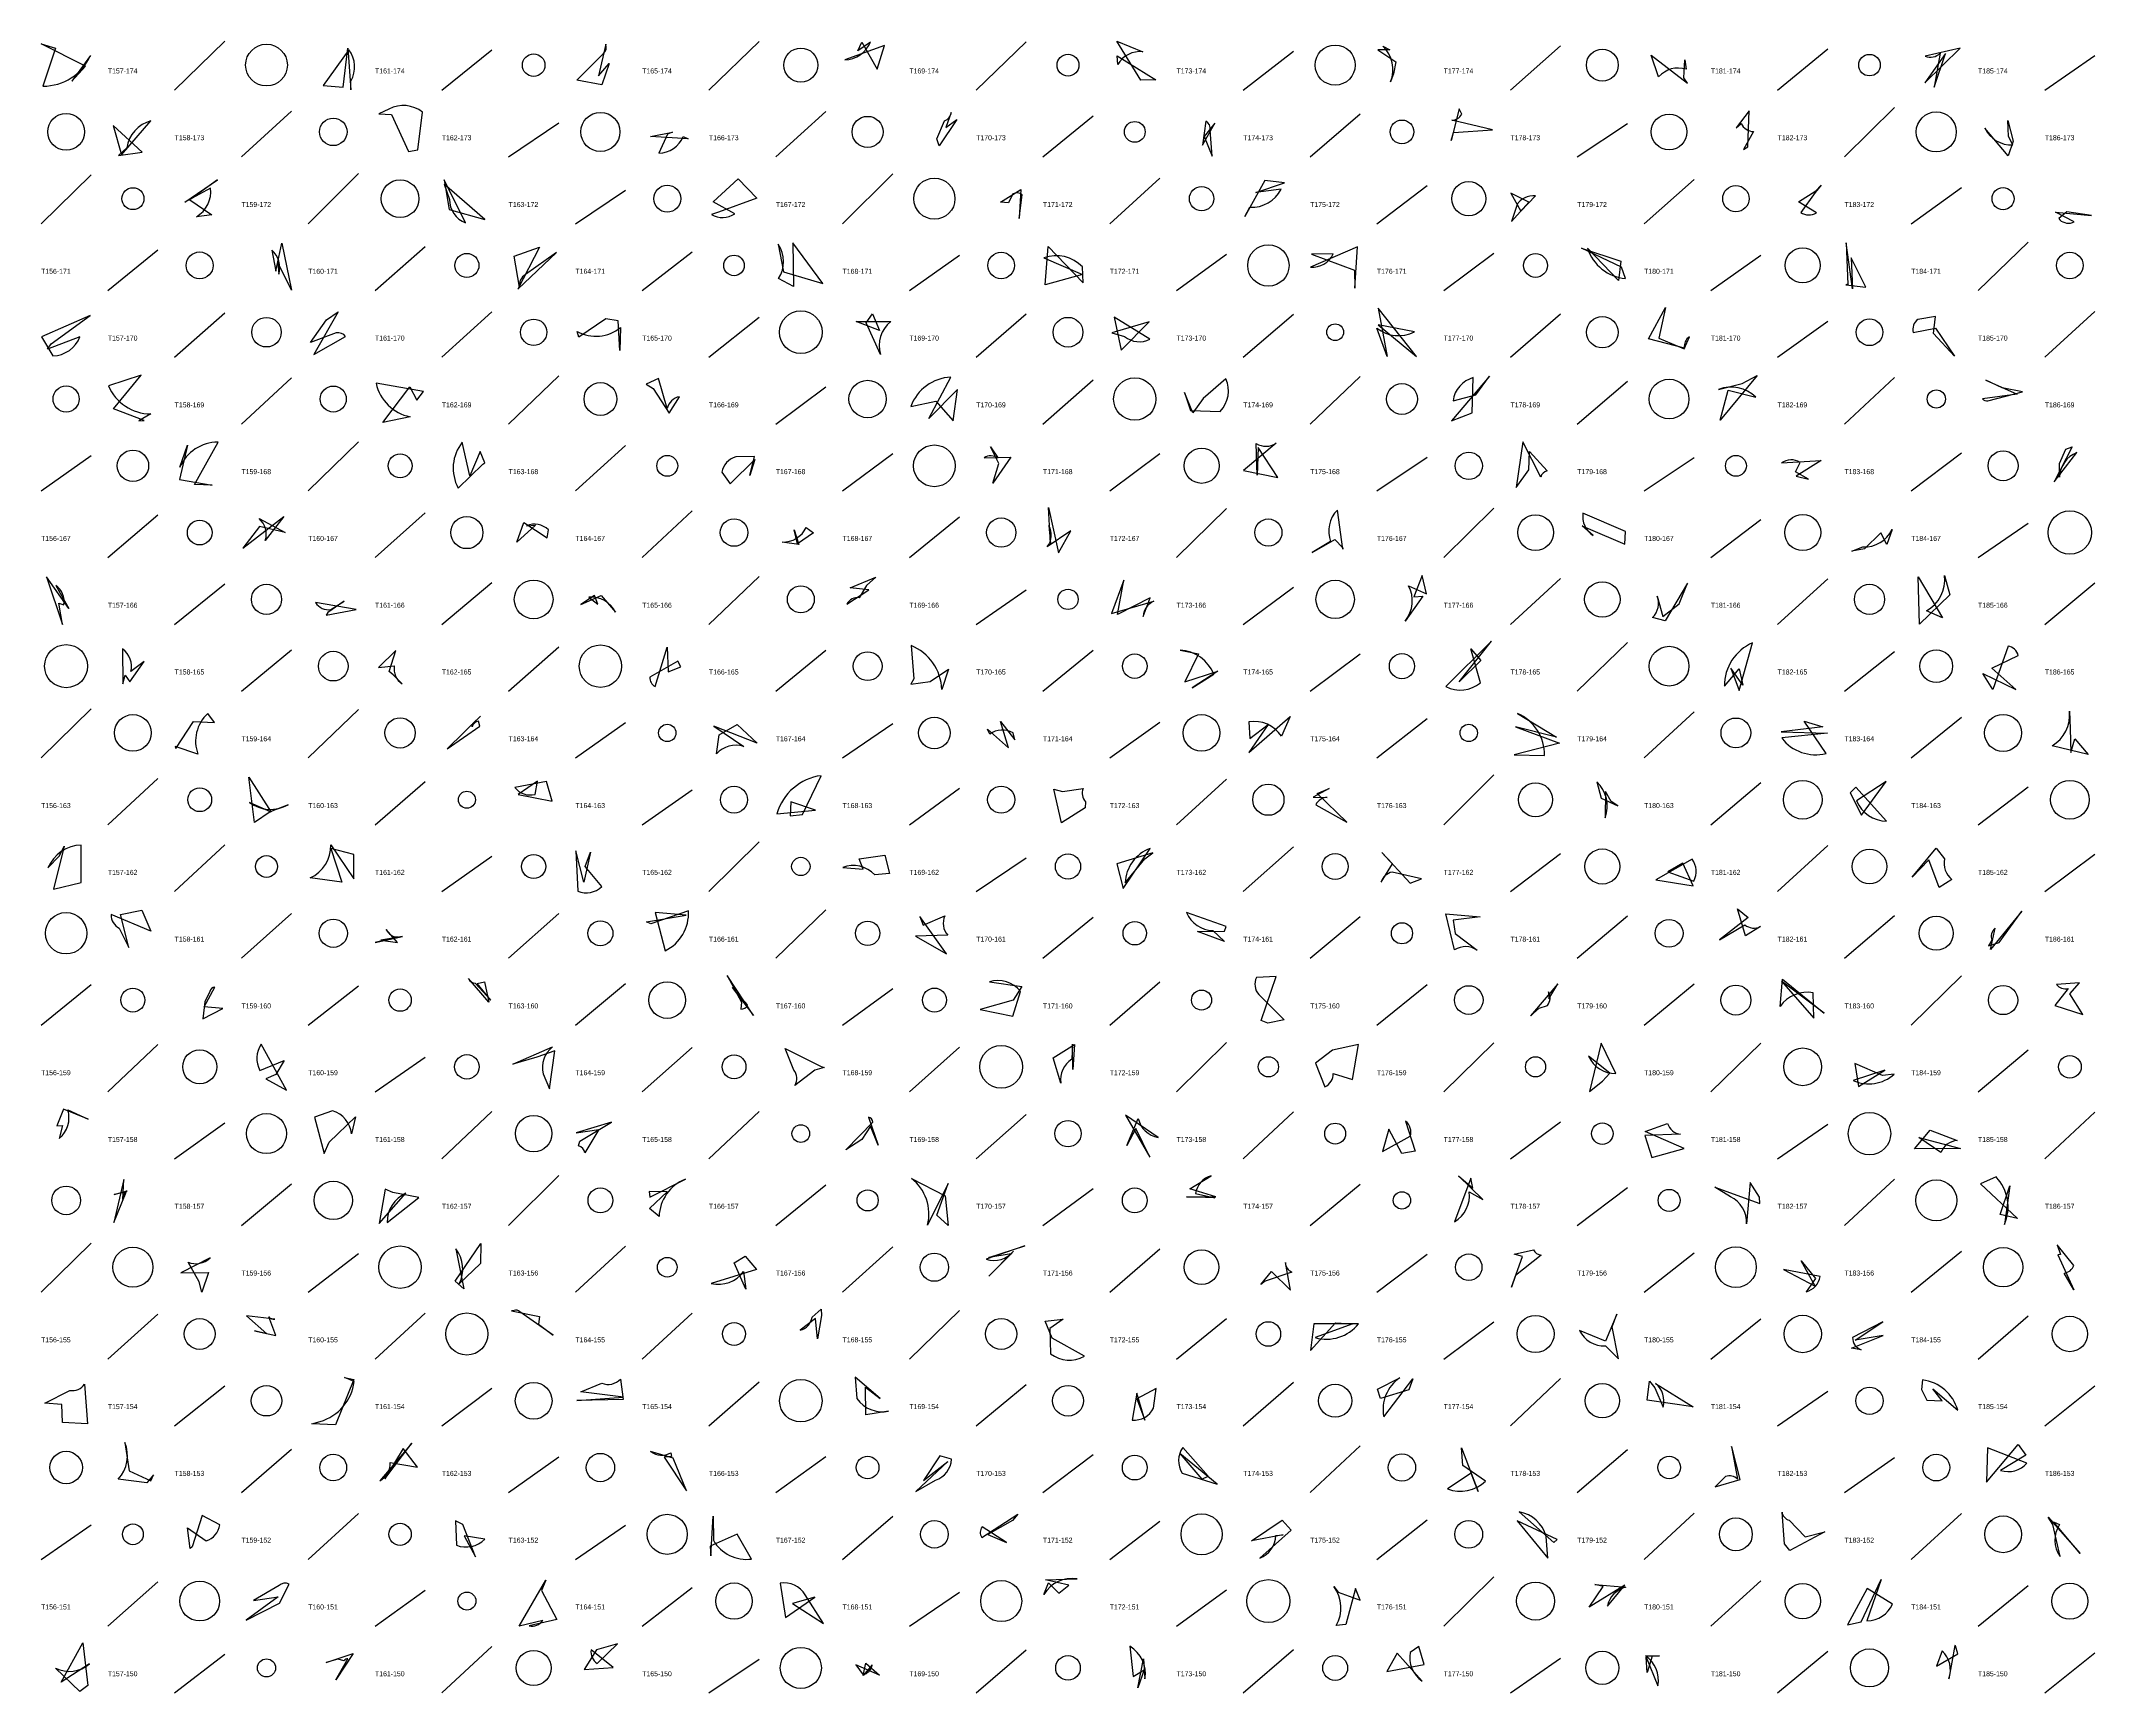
# Model space of a CAD drawing. Header units: millimetres. Extents: x -1 to 9990, y 0 to 15990.
# Drawn here: x 6240 to 7470, y 6000 to 6989 of the extents above; entities that cross this region are included whole.
import ezdxf

# ---------------------------------------------------------------- set-up
doc = ezdxf.new("R2010")
doc.units = ezdxf.units.MM
doc.layers.add('TEXT', color=3, linetype='Continuous')
doc.layers.add('WALL', color=1, linetype='Continuous')

msp = doc.modelspace()

# ---------------------------------------------------------------- linework, layer by layer
for points in [[(6240, 6987.8), (6248.7, 6985.2), (6241.1, 6962.4, 0.3), (6269.6, 6980.8), (6258.4, 6965.3), (6266.6, 6974.4)], [(6575.9, 6963.1), (6560.9, 6965.9), (6576.9, 6982, 0.3), (6578.2, 6987.5), (6573.8, 6968.6), (6580.2, 6976)], [(6740.7, 6972.6), (6745.1, 6986.8), (6721.3, 6978.2, 0.3), (6736.7, 6988.8), (6729.2, 6983.5), (6731.5, 6988.8)], [(6898.7, 6965.9), (6884.3, 6989.3), (6899.9, 6983, 0.3), (6884.8, 6975.3), (6884.4, 6980.6), (6907.6, 6966.2)], [(7051.4, 6976.9), (7049.9, 6969.7), (7048.2, 6965, 0.3), (7043.5, 6986.4), (7047.7, 6984.1), (7040.5, 6984.2)], [(6423.8, 6985.2), (6425.5, 6960.1), (6425.6, 6965.4, 0.3), (6424.3, 6984.2), (6409, 6962.8), (6420.9, 6961.7)], [(7223.9, 6967.3), (7224.4, 6978.1), (7225.2, 6972.5, 0.3), (7208.7, 6967.9), (7204.3, 6980.9), (7226.1, 6964.2)], [(7368.2, 6964.4), (7389.2, 6985.1), (7368.3, 6980.4, 0.3), (7377.4, 6982.2), (7373.7, 6961.8), (7380.6, 6981.9)], [(6460.1, 6923.3), (6465.6, 6924.2), (6468.5, 6946.8, 0.3), (6448.3, 6948.6), (6442.2, 6945.8), (6449.9, 6945.4)], [(6283.2, 6938.8), (6288.1, 6921.3), (6305.8, 6941.6, 0.3), (6291.3, 6925.5), (6286.3, 6920.8), (6300.6, 6922.8)], [(6777.8, 6926.6), (6776.5, 6930.9), (6781, 6941.7, 0.3), (6785.1, 6946.7), (6781.9, 6937.6), (6788.5, 6942.5)], [(6936.6, 6932.3), (6941.4, 6920.5), (6940.2, 6936, 0.3), (6937.5, 6941.5), (6935.6, 6927), (6942.9, 6940.3)], [(7085.8, 6934.6), (7109.3, 6936.2), (7084.8, 6942.1, 0.3), (7090.8, 6945.6), (7089.3, 6948.9), (7084.4, 6929.8)], [(7262.9, 6947.6), (7255.1, 6937.4), (7258.2, 6940.1, 0.3), (7265.6, 6935.2), (7259.5, 6924.4), (7262.1, 6926)], [(7421, 6929.5), (7418.1, 6920.6), (7404.1, 6937.2, 0.3), (7420.8, 6927.2), (7418.3, 6932.3), (7417.8, 6941.9)], [(6618.1, 6934.8), (6615.2, 6933.6), (6609.9, 6922.3, 0.3), (6624.6, 6932.2), (6627.5, 6930.9), (6604.9, 6932.2)], [(6329.1, 6894.3), (6342.2, 6885.3), (6333, 6884.2, 0.3), (6341.5, 6901.3), (6326, 6893), (6345.6, 6906.2)], [(6505.7, 6882.6), (6481.4, 6903.6), (6484.5, 6894.5, 0.3), (6494.2, 6880.5), (6481.5, 6906.3), (6484.4, 6888.6)], [(6668.7, 6895.4), (6645.6, 6887), (6641.5, 6885.5, 0.3), (6655.4, 6886), (6642.4, 6893.2), (6657.5, 6906.9)], [(6826.7, 6900.5), (6825.7, 6883.1), (6827.6, 6897.3, 0.3), (6821.9, 6897.8), (6819.4, 6892.6), (6814.5, 6892.9)], [(6972.8, 6905.9), (6960.9, 6884.4), (6963.9, 6889.9, 0.3), (6982.6, 6900.6), (6967.4, 6898.6), (6984.7, 6904.4)], [(7306, 6903), (7302.5, 6898.6), (7293.8, 6886.8, 0.3), (7303.2, 6886.5), (7292.4, 6893.1), (7302.9, 6899.6)], [(7120.2, 6898.2), (7126.2, 6887.6), (7135, 6896.7, 0.3), (7123.7, 6891), (7120.6, 6881.3), (7131, 6893)], [(7453.1, 6887.1), (7448.4, 6883.2), (7448.9, 6882.3, 0.3), (7457.6, 6881.1), (7446.4, 6886.9), (7467.9, 6885)], [(6389.9, 6840.2), (6381.8, 6856.8), (6382.3, 6849.7, 0.3), (6378.2, 6864.2), (6380.5, 6851.5), (6384.1, 6868.3)], [(6525.6, 6840.8), (6548.7, 6862.8), (6530.1, 6849.5, 0.3), (6526.5, 6842), (6523.4, 6860.5), (6538.5, 6866)], [(6690.3, 6868.6), (6690.6, 6842.4), (6681.7, 6847.1, 0.3), (6681.4, 6867.7), (6684.6, 6851.1), (6708.1, 6844.2)], [(6843.1, 6866.3), (6864, 6844.6), (6863.6, 6854.1, 0.3), (6840.6, 6859.6), (6863.6, 6849.6), (6841.4, 6843.3)], [(7026.8, 6841.4), (7028.3, 6866.2), (7000.2, 6853.9, 0.3), (7013.9, 6861.9), (7000.9, 6861.7), (7026.6, 6852.2)], [(7186.1, 6857.6), (7184.7, 6846), (7166.1, 6865.4, 0.3), (7188.9, 6847.1), (7186.5, 6854), (7162.5, 6865.4)], [(7324.9, 6841), (7321, 6868.5), (7322.1, 6843.5, 0.3), (7320.8, 6843.3), (7332.9, 6841.9), (7324, 6859.6)], [(6417.9, 6827.3), (6403.4, 6801.7), (6422.3, 6812.4, 0.3), (6416.8, 6814.6), (6401.3, 6808.9), (6410.9, 6822.5)], [(7040.7, 6829.4), (7046.1, 6800.5), (7040, 6817.5, 0.3), (7062.5, 6815.3), (7040.7, 6819.4), (7063.7, 6800.5)], [(7208.8, 6811.4), (7224.1, 6805.1), (7227.2, 6812.3, 0.3), (7224.2, 6805.4), (7202.7, 6811), (7212.9, 6829.9)], [(6269.3, 6825), (6240.2, 6812.2), (6247.1, 6800.8, 0.3), (6263.3, 6812.3), (6243.8, 6804.8), (6246.1, 6808.1)], [(6578.2, 6823), (6562.1, 6812.1), (6561.1, 6815.4, 0.3), (6587, 6817.8), (6586.7, 6804), (6585.7, 6821.8)], [(6742.1, 6816), (6728.2, 6821.4), (6748.8, 6821.4, 0.3), (6742.7, 6801.7), (6734.2, 6820.7), (6738, 6826.1)], [(6903.7, 6821.3), (6881.3, 6814.7), (6888.9, 6812.5, 0.3), (6904.1, 6810.8), (6882.7, 6824), (6886.9, 6804.3)], [(7373.3, 6814.3), (7374.5, 6824.5), (7364, 6822.7, 0.3), (7361.1, 6814.8), (7374.6, 6817.5), (7386, 6800.7)], [(6283.3, 6769.2), (6299.9, 6789.2), (6280.3, 6782.9, 0.3), (6305.7, 6766.1), (6298.5, 6762), (6301.8, 6762.1)], [(6465.1, 6774.4), (6469.1, 6779.5), (6440.7, 6784.4, 0.3), (6461, 6764.4), (6444.6, 6760.9), (6460.8, 6782.2)], [(6606.5, 6781.4), (6616.1, 6766.5), (6622.3, 6776.4, 0.3), (6615, 6769.3), (6609.7, 6787.2), (6602.4, 6783.9)], [(6788.8, 6780.7), (6771.7, 6763.3), (6784.8, 6788.1, 0.3), (6760.9, 6770.6), (6775.8, 6773.7), (6786.2, 6762)], [(6924.7, 6779), (6928.4, 6768.1), (6946.2, 6767.6, 0.3), (6949.6, 6787.1), (6936, 6775.4), (6929.8, 6766.8)], [(7084.7, 6761.9), (7097, 6766.7), (7097.7, 6787.8, 0.3), (7085.6, 6773.9), (7099.2, 6777.5), (7107.4, 6788.7)], [(7245.6, 6762.3), (7250.3, 6780.3), (7266.9, 6776.1, 0.3), (7244.6, 6780.7), (7258.8, 6784.3), (7267.7, 6789.1)], [(7404.7, 6786.3), (7423.5, 6778), (7402.6, 6775.1, 0.3), (7405.9, 6774), (7426.7, 6779.4), (7414.4, 6781.7)], [(6342.5, 6723.5), (6331.9, 6723.9), (6346, 6749.2, 0.3), (6323.1, 6734.1), (6327.7, 6747.3), (6322.8, 6726.7)], [(6502.9, 6743.6), (6496.8, 6729), (6492.2, 6749.1, 0.3), (6489.8, 6721.7), (6504.6, 6735.9), (6505.7, 6736.7)], [(6664.5, 6729.2), (6667.2, 6740.6), (6656, 6740.3, 0.3), (6647.7, 6731.1), (6652.6, 6724.3), (6667.5, 6738.8)], [(6813.5, 6736.4), (6808.5, 6746.3), (6813.2, 6739.5, 0.3), (6804.7, 6739.8), (6820.7, 6740.1), (6809.9, 6724.6)], [(6968.9, 6745.9), (6968.3, 6729.4), (6967.7, 6748.4, 0.3), (6979.6, 6748.6), (6960.2, 6732.1), (6980.7, 6727.9)], [(7131, 6732.5), (7131.4, 6743.5), (7142, 6731.9, 0.3), (7138.1, 6728.2), (7127.4, 6749.3), (7123.4, 6722)], [(7456.3, 6746.4), (7445.6, 6725.3), (7459.2, 6742.9, 0.3), (7448.8, 6728.1), (7448.7, 6736.4), (7452.6, 6744.9)], [(7298.5, 6727), (7290.7, 6731.4), (7293.5, 6737, 0.3), (7282.2, 6736.7), (7306.1, 6738.1), (7291, 6728.7)], [(6360.9, 6685.6), (6385.4, 6704.6), (6374.3, 6690.3, 0.3), (6370.6, 6703.4), (6386.2, 6695), (6370.9, 6698.6)], [(6849.4, 6682.9), (6856.6, 6696), (6842.6, 6686.4, 0.3), (6843.5, 6699.2), (6844.5, 6688.4), (6843.4, 6710)], [(7019.5, 6685.8), (7019.6, 6685.1), (7016.4, 6708.5, 0.3), (7012.3, 6689.6), (7001.2, 6683), (7014.8, 6690.9)], [(7188.4, 6688), (7188.8, 6695.6), (7163.4, 6706.7, 0.3), (7169.6, 6693.2), (7162.9, 6699), (7166.6, 6697.5)], [(6529.2, 6701.1), (6543, 6691.9), (6543.8, 6696.7, 0.3), (6530.8, 6699.1), (6536.1, 6699.5), (6525, 6689.2)], [(6691, 6696.6), (6693.8, 6687.9), (6683.8, 6689.3, 0.3), (6698.2, 6698), (6702.6, 6694.9), (6693.1, 6688.2)], [(7332.1, 6685.3), (7324.5, 6683.8), (7331.1, 6686.4, 0.3), (7348.5, 6696.8), (7345.3, 6687.9), (7341.8, 6694.8)], [(6252.9, 6640), (6250.6, 6652.7), (6253.6, 6651.8, 0.3), (6248.8, 6663.3), (6256.7, 6649.6), (6243.3, 6668.5)], [(6739.9, 6668.3), (6734.4, 6663.4), (6730, 6656, 0.3), (6722.5, 6652.2), (6735.8, 6660.7), (6724.6, 6661.9)], [(7062.2, 6656.5), (7067.5, 6656.9), (7056.9, 6642, 0.3), (7059, 6663.2), (7069.6, 6658.3), (7067.1, 6669.3)], [(7364.2, 6668.4), (7378.8, 6644), (7369.1, 6648.1, 0.3), (7380, 6669.3), (7383.1, 6657.7), (7365, 6640.1)], [(6563.2, 6651.9), (6575.5, 6657.3), (6584, 6647.3, 0.3), (6568.1, 6656.4), (6573.4, 6652.2), (6571.4, 6657.4)], [(6888.5, 6666.6), (6881, 6646.5), (6906.5, 6653.9, 0.3), (6900.1, 6644.8), (6904.2, 6656), (6884.6, 6646)], [(7226.1, 6664.8), (7212.7, 6642.1), (7205.1, 6644.1, 0.3), (7207.9, 6656.9), (7211.2, 6644.8), (7221, 6652.3)], [(6410.8, 6645.6), (6428.7, 6648.9), (6404.4, 6653.1, 0.3), (6413.6, 6648.9), (6421.5, 6654), (6411.7, 6647.1)], [(7089.3, 6605.7), (7108.6, 6629.9), (7081.3, 6602.8, 0.3), (7102, 6605), (7096.2, 6625.3), (7102.3, 6618.4)], [(6293.1, 6605.6), (6301.7, 6617.8), (6293.8, 6611.7, 0.3), (6288.8, 6625.3), (6289, 6604.4), (6290.3, 6609.5)], [(6452.5, 6624.3), (6442, 6614.2), (6451.5, 6615.1, 0.3), (6456.3, 6604.4), (6450.9, 6609.7), (6448.5, 6611.7)], [(6623.2, 6614.5), (6621.3, 6617.9), (6604.6, 6608.4, 0.3), (6607.7, 6602.8), (6614.9, 6626.3), (6615.6, 6611.5)], [(6772.4, 6605.8), (6783.5, 6613.2), (6779.4, 6601, 0.3), (6761, 6627.3), (6762.7, 6607.5), (6760.9, 6604.2)], [(6944.8, 6612), (6929.3, 6602.1), (6942.3, 6610.1, 0.3), (6922.1, 6624.5), (6933.1, 6622.4), (6925, 6605.7)], [(7251.9, 6613.8), (7257, 6600.4), (7265, 6629, 0.3), (7248.1, 6603), (7257, 6613.4), (7259.2, 6603.7)], [(7422.7, 6601.1), (7408.2, 6613.7), (7424.1, 6621.4, 0.3), (7418, 6627), (7408.9, 6601), (7402.9, 6610.6)], [(6331.2, 6581.9), (6343.9, 6581.2), (6339.8, 6586.7, 0.3), (6333.9, 6562.2), (6320.4, 6566.8), (6320.7, 6565.7)], [(6483.1, 6565.4), (6502.7, 6579), (6501.9, 6582, 0.3), (6498.1, 6578.7), (6498.6, 6580.7), (6503.1, 6585)], [(6814.5, 6581.9), (6823.1, 6570.8), (6822.1, 6575.1, 0.3), (6808.1, 6574.2), (6806.7, 6577.3), (6819.3, 6566)], [(6963.3, 6563.3), (6988.1, 6584.8), (6982.9, 6573, 0.3), (6963.3, 6581.6), (6963.9, 6571.6), (6974.9, 6580.1)], [(7149.4, 6568.8), (7122.1, 6561.9), (7140.4, 6561.4, 0.3), (7124.2, 6586.7), (7147.5, 6572.4), (7122.9, 6578.7)], [(7282.1, 6575.6), (7309.8, 6574.8), (7282.4, 6572, 0.3), (7309, 6562.7), (7295.8, 6582.1), (7307.1, 6578.6)], [(7458, 6571.5), (7465.9, 6562), (7444.3, 6567.3, 0.3), (7454.7, 6588), (7455.2, 6577.4), (7455.6, 6563.2)], [(6668.9, 6568.8), (6642.9, 6579.1), (6660.8, 6566.9, 0.3), (6644.5, 6562.4), (6646, 6573.9), (6656.9, 6580)], [(6364.5, 6548.6), (6377.8, 6527.6), (6364.8, 6533.4, 0.3), (6387.9, 6532), (6377.2, 6527.8), (6367.8, 6521.4)], [(6546, 6534.1), (6542.7, 6546), (6523.7, 6542.3, 0.3), (6535.8, 6538.2), (6537.2, 6546.1), (6525.8, 6538.2)], [(6688.6, 6525.4), (6695.9, 6526.2), (6707.2, 6549.4, 0.3), (6680.7, 6526.6), (6703.8, 6528.8), (6689.1, 6533.8)], [(7180.3, 6533.9), (7176.9, 6540), (7176.7, 6524.2, 0.3), (7171.7, 6545.7), (7174.4, 6535.9), (7184.2, 6531.4)], [(7330.2, 6525.8), (7344.9, 6546), (7327.3, 6534.4, 0.3), (7345.2, 6522.1), (7326.9, 6542.5), (7323.4, 6539.2)], [(6846.5, 6541.4), (6851.7, 6539.9), (6864.1, 6541.7, 0.3), (6865.5, 6533.7), (6865.2, 6530.1), (6851.2, 6521.2)], [(7011.4, 6541.7), (7001.9, 6536.6), (7010.3, 6536.4, 0.3), (7003.4, 6531.9), (7022, 6521.6), (7004.3, 6538.7)], [(6247.5, 6481.5), (6264, 6485.4), (6264.1, 6507.8, 0.3), (6244.1, 6494.1), (6251, 6501.4), (6253.9, 6507.2)], [(6413.5, 6505.7), (6420.1, 6485.6), (6401.1, 6488.2, 0.3), (6413.5, 6507.9), (6427.3, 6487.6), (6427.4, 6502.2)], [(6565, 6485.6), (6560.3, 6504.3), (6561.4, 6480.3, 0.3), (6575.9, 6483), (6565.8, 6495), (6569, 6503.5)], [(6745.3, 6501.7), (6748.2, 6490.8), (6739.3, 6490.1, 0.3), (6720.1, 6494.4), (6732.4, 6493.4), (6730, 6499.5)], [(6884.2, 6496.5), (6888, 6481.9), (6904.2, 6505.8, 0.3), (6889.2, 6485.3), (6901.1, 6499.6), (6905.8, 6503.2)], [(7059.9, 6485.1), (7066.7, 6487.6), (7049.1, 6491.6, 0.3), (7042.6, 6485.6), (7049.3, 6496.6), (7043, 6503.4)], [(7223.2, 6496.9), (7214.3, 6491.9), (7229.7, 6486.3, 0.3), (7228.8, 6499.3), (7207, 6487), (7229.3, 6483.4)], [(7360.6, 6488.7), (7375, 6506), (7380, 6499.6, 0.3), (7384.4, 6487.3), (7376.8, 6482.4), (7370.5, 6499)], [(6300.4, 6468.8), (6305.7, 6456.3), (6282, 6466.2, 0.3), (6286.8, 6458.1), (6292.6, 6446.4), (6287.5, 6466.3)], [(6626.3, 6465.8), (6607.7, 6467.4), (6613.8, 6444.5, 0.3), (6627.7, 6468.4), (6605.2, 6460.6), (6602.5, 6461.9)], [(6766.3, 6465), (6768.3, 6459.9), (6781.3, 6465.5, 0.3), (6783, 6453.8), (6763.6, 6453.2), (6782.3, 6442.7)], [(6948.7, 6456.2), (6949.8, 6459), (6926, 6467.4, 0.3), (6941.8, 6456.7), (6948.7, 6450.1), (6932.5, 6456.1)], [(7085.6, 6462.8), (7086.9, 6454.8), (7100.1, 6444.8, 0.3), (7086.5, 6445.1), (7081.3, 6466.6), (7101.8, 6464.8)], [(7262.3, 6464.5), (7245.1, 6451.1), (7260.3, 6460.1, 0.3), (7269.7, 6459), (7260.8, 6453.5), (7255.9, 6469.7)], [(7426.3, 6468.2), (7407.5, 6445.2), (7410.2, 6458, 0.3), (7408.2, 6450.8), (7406.3, 6447.5), (7412.6, 6449.4)], [(6443.4, 6450.9), (6453.4, 6449.4), (6446.7, 6457.3, 0.3), (6453.5, 6452.8), (6440.1, 6449.5), (6456.5, 6453.1)], [(6348.9, 6410), (6337.6, 6410.9), (6344, 6422.7, 0.3), (6341, 6420.2), (6338, 6414), (6336.9, 6403.7)], [(6505.6, 6425.9), (6508.1, 6413.8), (6496, 6427.9, 0.3), (6500, 6425.1), (6509.3, 6414.9), (6501.2, 6424.9)], [(6650.9, 6429.7), (6659.5, 6413.7), (6659, 6409.5, 0.3), (6663.1, 6412.1), (6653.9, 6422.5), (6666.6, 6405.8)], [(6802.4, 6409.4), (6821.9, 6405.4), (6826.6, 6420.2, 0.3), (6807.9, 6426), (6827.4, 6423.1), (6822.1, 6414.9)], [(6970.6, 6402.7), (6979.6, 6429.1), (6967.8, 6428.6, 0.3), (6969.3, 6418.3), (6984.5, 6403.2), (6974.7, 6401.2)], [(7132, 6405.5), (7137.2, 6410.2), (7142.1, 6411.8, 0.3), (7142.8, 6420), (7143, 6415.8), (7148.3, 6424.7)], [(7282.3, 6426.4), (7301.6, 6404.1), (7301.3, 6419.3, 0.3), (7281.5, 6411.2), (7282.9, 6427.5), (7307.9, 6407.1)], [(7454.9, 6418.7), (7460.8, 6425.3), (7446.9, 6424.4, 0.3), (7453.9, 6421.9), (7445.9, 6411.8), (7462.8, 6406.3)], [(6374.7, 6367.8), (6386.9, 6361), (6371.9, 6388.6, 0.3), (6371.1, 6372.8), (6385.6, 6378.8), (6380.5, 6370.5)], [(6536.9, 6380.7), (6522.5, 6376.6), (6546.3, 6386.9, 0.3), (6540.7, 6370.8), (6544.4, 6361.9), (6547.7, 6384.6)], [(6709, 6374.6), (6703.4, 6373.1), (6691.5, 6363.9, 0.3), (6690.9, 6373.1), (6685.6, 6386), (6707.2, 6375.2)], [(6857.8, 6373.4), (6857.7, 6388.5), (6857.3, 6379.5, 0.3), (6850.7, 6365.3), (6846.2, 6380.3), (6858.9, 6388.4)], [(7013.4, 6385), (7003.2, 6377.3), (7008.9, 6363.1, 0.3), (7013.9, 6371.1), (7025.3, 6367.4), (7029, 6388.3)], [(7175.1, 6366.5), (7179.4, 6371.2), (7166.8, 6381.3, 0.3), (7183, 6371), (7174.3, 6389.2), (7167.3, 6360.3)], [(7328.4, 6363.2), (7344.2, 6373.1), (7325.2, 6366.9, 0.3), (7349.8, 6370.6), (7342.8, 6369.8), (7326.3, 6377)], [(6249.5, 6339.6), (6252.9, 6339.8), (6250.9, 6332, 0.3), (6256, 6349.2), (6268.2, 6343.6), (6253.5, 6349.6)], [(6412.5, 6329.8), (6428.3, 6345.1), (6426, 6334.8, 0.3), (6414.5, 6348.7), (6403.8, 6344.9), (6409.6, 6323)], [(6560.4, 6335.4), (6574.1, 6337.5), (6565.6, 6323.5, 0.3), (6561.9, 6327.7), (6562.7, 6330.5), (6581.7, 6341.9)], [(6731.5, 6331.4), (6721.9, 6325.3), (6738.1, 6341.9, 0.3), (6735.6, 6344.9), (6741.4, 6328), (6736.8, 6339.4)], [(6895.7, 6338), (6890.2, 6327.9), (6897.1, 6344, 0.3), (6908.9, 6332.7), (6889.4, 6346), (6904, 6321)], [(7047.1, 6337.7), (7043.4, 6324.2), (7060, 6333.4, 0.3), (7057.2, 6342.5), (7063, 6324.4), (7054.9, 6323)], [(7224, 6326.1), (7200.6, 6336.2), (7214.1, 6341.1, 0.3), (7221.9, 6334.7), (7200.4, 6333.9), (7204.7, 6320.8)], [(7361.9, 6325.8), (7371.3, 6337.1), (7387.5, 6330.8, 0.3), (7377.8, 6323.7), (7364.6, 6332.6), (7389.4, 6326)], [(6290.9, 6299.9), (6283.8, 6298.5), (6291.6, 6300.7, 0.3), (6289, 6295.6), (6289.5, 6307.5), (6283.5, 6281.8)], [(6446, 6301.8), (6442.5, 6281.2), (6458.5, 6299.3, 0.3), (6447.2, 6281.7), (6466.3, 6296.7), (6450.6, 6299.7)], [(6604.2, 6300.4), (6604.6, 6296.9), (6625.9, 6307.7, 0.3), (6610.1, 6285.3), (6604.3, 6290.2), (6615, 6300.2)], [(6776.4, 6286.2), (6783.2, 6305.1), (6770.9, 6280.2, 0.3), (6761.2, 6308.2), (6781.4, 6297.7), (6783.3, 6280)], [(6943.6, 6297.1), (6927.9, 6301.9), (6940.8, 6309.8, 0.3), (6931.4, 6299.1), (6942.9, 6296.6), (6926, 6297.2)], [(7097.5, 6302.3), (7096.2, 6308.3), (7086.4, 6282.2, 0.3), (7095.3, 6300.1), (7103.5, 6295.6), (7088.8, 6309.7)], [(7269.1, 6296.9), (7263.6, 6305.8), (7261.4, 6280.9, 0.3), (7251.7, 6297.2), (7242.3, 6303), (7269.4, 6293.1)], [(7413.3, 6286.6), (7419.1, 6303.7), (7415.8, 6280.5, 0.3), (7410.8, 6309.1), (7401.4, 6305), (7423.6, 6284.1)], [(6503.4, 6269.1), (6503.2, 6257.2), (6490.4, 6245.1, 0.3), (6488.3, 6265.9), (6493.2, 6242), (6487.9, 6246.6)], [(6661.6, 6261.6), (6668.4, 6253.7), (6641.4, 6245.2, 0.3), (6660.7, 6252.4), (6662, 6241.8), (6655, 6257.6)], [(6807.5, 6260.8), (6829.1, 6267.8), (6806, 6259.8, 0.3), (6822.4, 6264.5), (6807.5, 6249.6), (6821, 6263.1)], [(7127.1, 6261.4), (7122.2, 6262.8), (7133.7, 6265.4, 0.3), (7138.4, 6262.3), (7123, 6250.1), (7120.6, 6243)], [(7447.7, 6262.5), (7457.4, 6241.5), (7451.5, 6251.5, 0.3), (7457.4, 6256.1), (7447.3, 6268.3), (7449.4, 6262.7)], [(6336.3, 6240.1), (6334.6, 6246.2), (6328, 6258, 0.3), (6341.2, 6260.6), (6323.7, 6251.6), (6340.3, 6251.9)], [(6976.9, 6252.5), (6988.3, 6241.3), (6985.2, 6257.8, 0.3), (6989, 6252.1), (6973.1, 6246.6), (6970.5, 6244.6)], [(7294.1, 6258.9), (7302.7, 6248.3), (7297.1, 6240.3, 0.3), (7305.5, 6249.5), (7283.5, 6253.6), (7302.4, 6243.6)], [(6367.8, 6216.8), (6380.6, 6214), (6376.3, 6225.3, 0.3), (6380, 6223.9), (6363, 6225.9), (6375.2, 6215)], [(6537.8, 6220.8), (6546.7, 6214.2), (6526.7, 6228.3, 0.3), (6523.3, 6229), (6521.7, 6228.9), (6538.4, 6225.4)], [(6704.9, 6212), (6703.7, 6224.2), (6694.7, 6217.3, 0.3), (6701.7, 6225), (6707.2, 6229.8), (6707.4, 6226.1)], [(7183.6, 6226.9), (7176.9, 6210.7), (7161.4, 6217.1, 0.3), (7176.8, 6207.9), (7184.7, 6200.1), (7180.8, 6219.3)], [(6852.2, 6223.8), (6844.2, 6218.3), (6844.6, 6203.1, 0.3), (6864.8, 6201.7), (6845.6, 6212.5), (6841.3, 6222.6)], [(7015.1, 6221.7), (7025.6, 6221), (7003, 6212.8, 0.3), (7029, 6221.1), (7002.2, 6221), (7000.3, 6205.2)], [(7326.4, 6211.2), (7342.9, 6222.2), (7324.8, 6212.8, 0.3), (7330, 6205.5), (7324.2, 6206.4), (7343.1, 6214)], [(6416.3, 6160.6), (6402.1, 6161.2), (6407.2, 6162.6, 0.3), (6427.5, 6186.5), (6421.8, 6189), (6427.3, 6187.7)], [(6588.7, 6177.1), (6563.3, 6180.3), (6575.8, 6185.5, 0.3), (6587, 6187.9), (6588.5, 6175.7), (6560.8, 6175.2)], [(6742.5, 6176.3), (6727.5, 6189.1), (6728.5, 6176.3, 0.3), (6747.6, 6168.8), (6733.9, 6166.6), (6733.8, 6183.1)], [(7042.1, 6176.4), (7040.4, 6182), (7053.7, 6188.8, 0.3), (7044.1, 6165.4), (7061.5, 6188.2), (7059.2, 6181.5)], [(7378.5, 6175), (7372.9, 6182.2), (7387.9, 6169.3, 0.3), (7366.7, 6187.5), (7366.2, 6181.8), (7369.4, 6175.3)], [(6252.4, 6172.8), (6242.3, 6173.6), (6257.2, 6181.2, 0.3), (6266.1, 6185), (6267.8, 6161.1), (6252.8, 6162)], [(6901, 6163.3), (6896.3, 6179.5), (6893.4, 6163.4, 0.3), (6906.3, 6170.6), (6907.9, 6182.4), (6896.2, 6176.2)], [(7203.2, 6186.7), (7206.5, 6182.7), (7211.4, 6171.2, 0.3), (7206.9, 6185.3), (7229.4, 6171.3), (7201.8, 6175.4)], [(6307.3, 6130.6), (6303.3, 6125.9), (6286.2, 6128, 0.3), (6290.1, 6150), (6292.7, 6133), (6305.7, 6127)], [(6445.9, 6128.3), (6462.1, 6149.6), (6442.8, 6127.1, 0.3), (6449.1, 6138.1), (6465.5, 6135.2), (6456.8, 6146.4)], [(6626.6, 6121), (6618.6, 6140.7), (6605, 6144.6, 0.3), (6617.2, 6143.9), (6617.6, 6141.6), (6613.2, 6141.2)], [(6783.1, 6138.6), (6763.8, 6120.6), (6775.7, 6127.4, 0.3), (6785.3, 6140), (6778.2, 6142.1), (6768.4, 6127.3)], [(6935.1, 6128), (6939, 6129.8), (6923.7, 6147, 0.3), (6923.4, 6131.7), (6944.4, 6125), (6922, 6143.4)], [(7100.7, 6120.6), (7096.4, 6131.6), (7082.2, 6122.3, 0.3), (7105, 6126.9), (7091.5, 6136.2), (7090.7, 6146.9)], [(7252.8, 6146.6), (7252.3, 6147.7), (7256, 6128, 0.3), (7248.8, 6129.6), (7242.5, 6123.4), (7257.5, 6127.8)], [(7424.1, 6148.8), (7428.6, 6142.4), (7413.5, 6133.3, 0.3), (7429.3, 6137.6), (7405.7, 6146.8), (7405.1, 6126.3)], [(6329.2, 6086.5), (6327.7, 6098.8), (6338.8, 6091, 0.3), (6347, 6100.7), (6336.4, 6106.2), (6330.4, 6087.5)], [(6492.6, 6100.9), (6488.2, 6103.1), (6488.8, 6088.5, 0.3), (6505.7, 6092), (6493.3, 6094.1), (6500.2, 6081.5)], [(6641.1, 6082.1), (6642.4, 6105.8), (6642.6, 6091.4, 0.3), (6665.5, 6080.2), (6656.9, 6095), (6640.8, 6088)], [(6806.9, 6094.9), (6818.2, 6090.1), (6803.5, 6099.5, 0.3), (6803.3, 6093.1), (6824.9, 6107), (6821.7, 6103.3)], [(6983.3, 6103.5), (6988.6, 6097.4), (6969.8, 6080.7, 0.3), (6979.5, 6094.3), (6983.8, 6094.6), (6964.8, 6091)], [(7124, 6103.1), (7142.3, 6080.8), (7141.3, 6093.6, 0.3), (7125.2, 6108.4), (7146, 6090.1), (7148, 6091.8)], [(7287.2, 6085.4), (7284.1, 6089.3), (7282.6, 6108.3, 0.3), (7286.9, 6103.4), (7296.5, 6093.5), (7308.2, 6096.5)], [(7461.1, 6083.6), (7445.2, 6102.5), (7448.7, 6100.8, 0.3), (7449.1, 6081.7), (7444.7, 6100.9), (7442, 6105.3)], [(6362.9, 6043.5), (6382.7, 6053.7), (6388.5, 6065.2, 0.3), (6382.5, 6064.3), (6367.2, 6055.4), (6381.9, 6057.5)], [(6539.7, 6061.3), (6548.9, 6043.9), (6532.3, 6040.2, 0.3), (6540.5, 6043.4), (6526.4, 6040), (6542.3, 6067.6)], [(6690.1, 6053.5), (6708.5, 6041.5), (6697.6, 6058.8, 0.3), (6682.7, 6065.8), (6685.8, 6045.2), (6703.4, 6057.3)], [(6855.5, 6064.5), (6841.6, 6067.7), (6860.4, 6068.4, 0.3), (6840.6, 6059), (6843.4, 6066), (6849.6, 6059.7)], [(7175.5, 6063.7), (7170.5, 6065), (7189.1, 6063.3, 0.3), (7178, 6051.9), (7188.5, 6064.6), (7167.2, 6051.3)], [(7330, 6042.6), (7342, 6067.9), (7333.5, 6043.2, 0.3), (7348.7, 6053.2), (7333.7, 6062.5), (7321.8, 6040.8)], [(7027.1, 6062.6), (7021.4, 6040.9), (7015.6, 6040.3, 0.3), (7014.3, 6063.7), (7016.8, 6060.3), (7029.9, 6055.6)], [(6268.1, 6004.5), (6263.2, 6000.9), (6248.7, 6014.8, 0.3), (6269, 6017.4), (6252, 6006.5), (6265, 6030)], [(6565.3, 6014), (6582.6, 6015.2), (6569.4, 6025.9, 0.3), (6573.1, 6017.6), (6585.3, 6029.5), (6572.7, 6025.9)], [(6896.8, 6003), (6900.3, 6020.4), (6901.1, 6008.5, 0.3), (6892.1, 6028), (6894, 6009.8), (6900.6, 6013.9)], [(7068.3, 6017.1), (7065.2, 6027.8), (7059.9, 6024.3, 0.3), (7067.1, 6007.1), (7052.2, 6023.9), (7045.9, 6012.8)], [(7386.6, 6028.2), (7386.2, 6028.5), (7382.5, 6008.4, 0.3), (7378.5, 6025.2), (7375.2, 6016.1), (7388, 6023.4)], [(6426.9, 6023.6), (6416.6, 6007.9), (6423.7, 6020.5, 0.3), (6421.6, 6019.2), (6417.7, 6020.2), (6410.7, 6018.3)], [(6742.1, 6010.6), (6728, 6016.8), (6732.4, 6010.9, 0.3), (6737.7, 6016.8), (6732.3, 6010.4), (6733.9, 6017.9)], [(7201.8, 6012.2), (7201.3, 6021.4), (7208.3, 6004.2, 0.3), (7200.8, 6022.3), (7209.3, 6022.3), (7204.8, 6022.1)]]:
    msp.add_lwpolyline(points, format="xyb", close=True)
for centre, radius in [((6375, 6975), 12.5), ((7015, 6975), 12), ((6535, 6975), 6.75), ((6695, 6975), 10.2), ((6855, 6975), 6.54), ((7175, 6975), 9.57), ((7335, 6975), 6.45), ((6255, 6935), 11), ((6415, 6935), 8.24), ((6575, 6935), 11.7), ((6735, 6935), 9.31), ((6895, 6935), 6.22), ((7055, 6935), 7.1), ((7215, 6935), 10.7), ((7375, 6935), 12), ((6295, 6895), 6.58), ((6455, 6895), 11.3), ((6615, 6895), 8.09), ((6775, 6895), 12.3), ((6935, 6895), 7.29), ((7095, 6895), 10.2), ((7255, 6895), 7.9), ((7415, 6895), 6.63), ((6975, 6855), 12.4), ((7295, 6855), 10.5), ((6335, 6855), 8.06), ((6495, 6855), 7.21), ((6655, 6855), 6.15), ((6815, 6855), 7.94), ((7135, 6855), 7.12), ((7455, 6855), 7.97), ((6695, 6815), 12.8), ((6375, 6815), 8.84), ((6535, 6815), 7.88), ((6855, 6815), 8.92), ((7015, 6815), 5.01), ((7175, 6815), 9.39), ((7335, 6815), 8.01), ((6255, 6775), 7.82), ((6415, 6775), 7.78), ((6575, 6775), 9.84), ((6735, 6775), 11.2), ((6895, 6775), 12.7), ((7055, 6775), 9.21), ((7215, 6775), 11.9), ((7375, 6775), 5.45), ((6295, 6735), 9.43), ((6455, 6735), 7.15), ((6615, 6735), 6.26), ((6775, 6735), 12.5), ((6935, 6735), 10.5), ((7095, 6735), 8.15), ((7255, 6735), 6.26), ((7415, 6735), 8.99), ((6495, 6695), 9.63), ((6815, 6695), 8.77), ((7135, 6695), 10.7), ((7295, 6695), 10.8), ((7455, 6695), 13), ((6335, 6695), 7.41), ((6655, 6695), 8.23), ((6975, 6695), 8.14), ((6535, 6655), 11.6), ((6375, 6655), 9.02), ((6695, 6655), 8.08), ((6855, 6655), 6.07), ((7015, 6655), 11.5), ((7175, 6655), 10.6), ((7335, 6655), 9.04), ((6255, 6615), 12.9), ((6415, 6615), 8.88), ((6575, 6615), 12.7), ((6735, 6615), 8.62), ((6895, 6615), 7.32), ((7055, 6615), 7.56), ((7215, 6615), 11.9), ((7375, 6615), 9.78), ((6295, 6575), 11), ((6455, 6575), 9.07), ((6775, 6575), 9.44), ((6935, 6575), 11), ((7255, 6575), 8.93), ((7415, 6575), 11.1), ((6615, 6575), 5.23), ((7095, 6575), 5.2), ((6975, 6535), 9.35), ((7135, 6535), 10.2), ((7295, 6535), 11.6), ((7455, 6535), 11.6), ((6335, 6535), 7.13), ((6495, 6535), 5.1), ((6655, 6535), 8.05), ((6815, 6535), 8.11), ((6375, 6495), 6.6), ((6535, 6495), 7.22), ((6695, 6495), 5.49), ((6855, 6495), 7.56), ((7015, 6495), 7.81), ((7175, 6495), 10.5), ((7335, 6495), 10.3), ((6255, 6455), 12.4), ((6415, 6455), 8.46), ((6575, 6455), 7.5), ((6735, 6455), 7.3), ((6895, 6455), 7.02), ((7055, 6455), 6.33), ((7215, 6455), 8.32), ((7375, 6455), 10.2), ((6295, 6415), 7.17), ((6455, 6415), 6.7), ((6615, 6415), 11), ((6775, 6415), 7.18), ((6935, 6415), 6.02), ((7095, 6415), 8.6), ((7255, 6415), 8.98), ((7415, 6415), 8.74), ((6335, 6375), 10.2), ((6815, 6375), 12.8), ((7295, 6375), 11.3), ((6495, 6375), 7.33), ((6655, 6375), 7.15), ((6975, 6375), 6.05), ((7135, 6375), 6.02), ((7455, 6375), 6.8), ((6375, 6335), 12), ((7335, 6335), 12.7), ((6535, 6335), 10.9), ((6695, 6335), 5.29), ((6855, 6335), 7.88), ((7015, 6335), 6.28), ((7175, 6335), 6.47), ((6255, 6295), 8.6), ((6415, 6295), 11.5), ((6575, 6295), 7.46), ((6735, 6295), 6.33), ((6895, 6295), 7.46), ((7055, 6295), 5.18), ((7215, 6295), 6.59), ((7375, 6295), 12.3), ((6295, 6255), 12), ((6455, 6255), 12.7), ((6615, 6255), 5.89), ((6775, 6255), 8.45), ((6935, 6255), 10.4), ((7095, 6255), 7.92), ((7255, 6255), 12.2), ((7415, 6255), 11.8), ((6335, 6215), 9.22), ((6495, 6215), 12.6), ((6815, 6215), 9.33), ((7135, 6215), 11.1), ((7295, 6215), 11.2), ((7455, 6215), 10.6), ((6655, 6215), 6.9), ((6975, 6215), 7.36), ((6695, 6175), 12.7), ((6375, 6175), 9.12), ((6535, 6175), 11), ((6855, 6175), 9.22), ((7015, 6175), 9.9), ((7175, 6175), 10.3), ((7335, 6175), 8.16), ((6255, 6135), 9.71), ((6415, 6135), 7.99), ((6575, 6135), 8.49), ((6735, 6135), 6.8), ((6895, 6135), 7.46), ((7055, 6135), 8.19), ((7215, 6135), 6.74), ((7375, 6135), 8.03), ((6295, 6095), 6.21), ((6455, 6095), 6.68), ((6615, 6095), 12), ((6775, 6095), 8.24), ((6935, 6095), 12.3), ((7095, 6095), 8.33), ((7255, 6095), 9.81), ((7415, 6095), 11), ((6335, 6055), 11.9), ((6655, 6055), 10.9), ((6815, 6055), 12.3), ((6975, 6055), 12.9), ((7135, 6055), 11.4), ((7295, 6055), 10.6), ((7455, 6055), 10.8), ((6495, 6055), 5.41), ((6695, 6015), 12.3), ((6375, 6015), 5.42), ((6535, 6015), 10.5), ((6855, 6015), 7.38), ((7015, 6015), 7.46), ((7175, 6015), 9.94), ((7335, 6015), 11.4)]:
    msp.add_circle(centre, radius)
at = {"layer": 'WALL'}
for p, q in [((6320, 6960), (6350, 6989.4)), ((6640, 6960), (6670, 6989.1)), ((6800, 6960), (6830, 6988.9)), ((7120, 6960), (7150, 6986.6)), ((6480, 6960), (6510, 6984.2)), ((6960, 6960), (6990, 6983.3)), ((7280, 6960), (7310, 6984.8)), ((7440, 6960), (7470, 6980.8)), ((7320, 6920), (7350, 6949.6)), ((6360, 6920), (6390, 6947.5)), ((6520, 6920), (6550, 6940.5)), ((6680, 6920), (6710, 6947.3)), ((6840, 6920), (6870, 6944.7)), ((7000, 6920), (7030, 6945.8)), ((7160, 6920), (7190, 6940.1)), ((6240, 6880), (6270, 6909.2)), ((6400, 6880), (6430, 6910)), ((6720, 6880), (6750, 6909.8)), ((6880, 6880), (6910, 6907.2)), ((7040, 6880), (7070, 6902.8)), ((7200, 6880), (7230, 6906.5)), ((7360, 6880), (7390, 6901.6)), ((6560, 6880), (6590, 6900.1)), ((6280, 6840), (6310, 6864.3)), ((6440, 6840), (6470, 6866.4)), ((7400, 6840), (7430, 6869)), ((6600, 6840), (6630, 6863.2)), ((6760, 6840), (6790, 6861.2)), ((6920, 6840), (6950, 6861.7)), ((7080, 6840), (7110, 6862.3)), ((7240, 6840), (7270, 6861.2)), ((6320, 6800), (6350, 6826.6)), ((6480, 6800), (6510, 6827.3)), ((7440, 6800), (7470, 6827.4)), ((6640, 6800), (6670, 6824.1)), ((6800, 6800), (6830, 6826.1)), ((6960, 6800), (6990, 6825.8)), ((7120, 6800), (7150, 6826)), ((7280, 6800), (7310, 6821.7)), ((6360, 6760), (6390, 6787.7)), ((6520, 6760), (6550, 6788.9)), ((6680, 6760), (6710, 6782.2)), ((6840, 6760), (6870, 6786.5)), ((7000, 6760), (7030, 6788.5)), ((7160, 6760), (7190, 6785.7)), ((7320, 6760), (7350, 6787.9)), ((6240, 6720), (6270, 6741.2)), ((6400, 6720), (6430, 6749.4)), ((6560, 6720), (6590, 6747.2)), ((6720, 6720), (6750, 6742.4)), ((6880, 6720), (6910, 6742.3)), ((7360, 6720), (7390, 6742.8)), ((7040, 6720), (7070, 6740.1)), ((7200, 6720), (7230, 6740)), ((6280, 6680), (6310, 6705.6)), ((6440, 6680), (6470, 6706.8)), ((6600, 6680), (6630, 6708)), ((6760, 6680), (6790, 6704.4)), ((6920, 6680), (6950, 6709.4)), ((7080, 6680), (7110, 6709.7)), ((7240, 6680), (7270, 6702.9)), ((7400, 6680), (7430, 6700.6)), ((6640, 6640), (6670, 6668.7)), ((7120, 6640), (7150, 6667.4)), ((7280, 6640), (7310, 6667.2)), ((6320, 6640), (6350, 6664.4)), ((6480, 6640), (6510, 6665.1)), ((6800, 6640), (6830, 6660.7)), ((6960, 6640), (6990, 6662.3)), ((7440, 6640), (7470, 6665)), ((6360, 6600), (6390, 6624.7)), ((6520, 6600), (6550, 6626.5)), ((6680, 6600), (6710, 6624.6)), ((6840, 6600), (6870, 6624.5)), ((7000, 6600), (7030, 6622.3)), ((7160, 6600), (7190, 6629.2)), ((7320, 6600), (7350, 6623.8)), ((6240, 6560), (6270, 6589.4)), ((6400, 6560), (6430, 6589)), ((6560, 6560), (6590, 6581.3)), ((6720, 6560), (6750, 6580.6)), ((6880, 6560), (6910, 6581.5)), ((7040, 6560), (7070, 6583.6)), ((7200, 6560), (7230, 6587.6)), ((7360, 6560), (7390, 6584.5)), ((6280, 6520), (6310, 6547.8)), ((6440, 6520), (6470, 6546)), ((6920, 6520), (6950, 6547.4)), ((7080, 6520), (7110, 6549.9)), ((7240, 6520), (7270, 6545.3)), ((6600, 6520), (6630, 6541)), ((6760, 6520), (6790, 6541.9)), ((7400, 6520), (7430, 6542.7)), ((6320, 6480), (6350, 6507.9)), ((6640, 6480), (6670, 6509.7)), ((7280, 6480), (7310, 6507.6)), ((6480, 6480), (6510, 6501.2)), ((6800, 6480), (6830, 6500.2)), ((6960, 6480), (6990, 6506.7)), ((7120, 6480), (7150, 6502.7)), ((7440, 6480), (7470, 6502.3)), ((6360, 6440), (6390, 6466.9)), ((6520, 6440), (6550, 6466.8)), ((6680, 6440), (6710, 6469.1)), ((6840, 6440), (6870, 6464.7)), ((7000, 6440), (7030, 6465.1)), ((7160, 6440), (7190, 6465.5)), ((7320, 6440), (7350, 6465.6)), ((6240, 6400), (6270, 6424.3)), ((6400, 6400), (6430, 6423.6)), ((6560, 6400), (6590, 6424.9)), ((6720, 6400), (6750, 6421.9)), ((6880, 6400), (6910, 6426)), ((7040, 6400), (7070, 6424.4)), ((7200, 6400), (7230, 6424.8)), ((7360, 6400), (7390, 6429.6)), ((6280, 6360), (6310, 6388.4)), ((6600, 6360), (6630, 6386.6)), ((6760, 6360), (6790, 6386.7)), ((6920, 6360), (6950, 6389.6)), ((7080, 6360), (7110, 6389.3)), ((7240, 6360), (7270, 6389.1)), ((7400, 6360), (7430, 6385.2)), ((6440, 6360), (6470, 6380.7)), ((6480, 6320), (6510, 6348.3)), ((6640, 6320), (6670, 6348.3)), ((6960, 6320), (6990, 6348.1)), ((7440, 6320), (7470, 6347.9)), ((6320, 6320), (6350, 6341.5)), ((6800, 6320), (6830, 6346.5)), ((7120, 6320), (7150, 6342.1)), ((7280, 6320), (7310, 6340.7)), ((6520, 6280), (6550, 6310)), ((6360, 6280), (6390, 6305)), ((6680, 6280), (6710, 6304.3)), ((6840, 6280), (6870, 6302.1)), ((7000, 6280), (7030, 6304.8)), ((7160, 6280), (7190, 6302.7)), ((7320, 6280), (7350, 6307.8)), ((6240, 6240), (6270, 6269.4)), ((6400, 6240), (6430, 6263.2)), ((6560, 6240), (6590, 6267.6)), ((6720, 6240), (6750, 6267.2)), ((6880, 6240), (6910, 6266)), ((7040, 6240), (7070, 6262.8)), ((7200, 6240), (7230, 6263.6)), ((7360, 6240), (7390, 6264.6)), ((6280, 6200), (6310, 6226.9)), ((6440, 6200), (6470, 6227.5)), ((6600, 6200), (6630, 6227.4)), ((6760, 6200), (6790, 6229)), ((6920, 6200), (6950, 6224.2)), ((7240, 6200), (7270, 6224.1)), ((7400, 6200), (7430, 6225.8)), ((7080, 6200), (7110, 6222.3)), ((7120, 6160), (7150, 6188.3)), ((6320, 6160), (6350, 6183.9)), ((6480, 6160), (6510, 6182.6)), ((6640, 6160), (6670, 6186.3)), ((6800, 6160), (6830, 6184.7)), ((6960, 6160), (6990, 6186.1)), ((7280, 6160), (7310, 6180.8)), ((7440, 6160), (7470, 6183.9)), ((6360, 6120), (6390, 6146)), ((6520, 6120), (6550, 6141.4)), ((6680, 6120), (6710, 6141.6)), ((6840, 6120), (6870, 6142.9)), ((7000, 6120), (7030, 6148)), ((7160, 6120), (7190, 6145.9)), ((7320, 6120), (7350, 6141.1)), ((6400, 6080), (6430, 6107.5)), ((6720, 6080), (6750, 6105.8)), ((6880, 6080), (6910, 6102.9)), ((7040, 6080), (7070, 6103.6)), ((7200, 6080), (7230, 6107.7)), ((7360, 6080), (7390, 6107.5)), ((6240, 6080), (6270, 6100.6)), ((6560, 6080), (6590, 6100.4)), ((6280, 6040), (6310, 6066.6)), ((7080, 6040), (7110, 6069.6)), ((7240, 6040), (7270, 6067.2)), ((7400, 6040), (7430, 6064.3)), ((6440, 6040), (6470, 6061.5)), ((6600, 6040), (6630, 6063.2)), ((6760, 6040), (6790, 6060.4)), ((6920, 6040), (6950, 6061.8)), ((6480, 6000), (6510, 6027.9)), ((6320, 6000), (6350, 6023.3)), ((6640, 6000), (6670, 6020.2)), ((6800, 6000), (6830, 6025.9)), ((6960, 6000), (6990, 6026.1)), ((7120, 6000), (7150, 6020.9)), ((7280, 6000), (7310, 6025.1)), ((7440, 6000), (7470, 6024))]:
    msp.add_line(p, q, dxfattribs=at)

# ---------------------------------------------------------------- texts
at = {"layer": 'TEXT'}
for s, p in [('T157-174', (6280, 6970)), ('T161-174', (6440, 6970)), ('T165-174', (6600, 6970)), ('T169-174', (6760, 6970)), ('T173-174', (6920, 6970)), ('T177-174', (7080, 6970)), ('T181-174', (7240, 6970)), ('T185-174', (7400, 6970)), ('T158-173', (6320, 6930)), ('T162-173', (6480, 6930)), ('T166-173', (6640, 6930)), ('T170-173', (6800, 6930)), ('T174-173', (6960, 6930)), ('T178-173', (7120, 6930)), ('T182-173', (7280, 6930)), ('T186-173', (7440, 6930)), ('T159-172', (6360, 6890)), ('T163-172', (6520, 6890)), ('T167-172', (6680, 6890)), ('T171-172', (6840, 6890)), ('T175-172', (7000, 6890)), ('T179-172', (7160, 6890)), ('T183-172', (7320, 6890)), ('T156-171', (6240, 6850)), ('T160-171', (6400, 6850)), ('T164-171', (6560, 6850)), ('T168-171', (6720, 6850)), ('T172-171', (6880, 6850)), ('T176-171', (7040, 6850)), ('T180-171', (7200, 6850)), ('T184-171', (7360, 6850)), ('T157-170', (6280, 6810)), ('T161-170', (6440, 6810)), ('T165-170', (6600, 6810)), ('T169-170', (6760, 6810)), ('T173-170', (6920, 6810)), ('T177-170', (7080, 6810)), ('T181-170', (7240, 6810)), ('T185-170', (7400, 6810)), ('T158-169', (6320, 6770)), ('T162-169', (6480, 6770)), ('T166-169', (6640, 6770)), ('T170-169', (6800, 6770)), ('T174-169', (6960, 6770)), ('T178-169', (7120, 6770)), ('T182-169', (7280, 6770)), ('T186-169', (7440, 6770)), ('T159-168', (6360, 6730)), ('T163-168', (6520, 6730)), ('T167-168', (6680, 6730)), ('T171-168', (6840, 6730)), ('T175-168', (7000, 6730)), ('T179-168', (7160, 6730)), ('T183-168', (7320, 6730)), ('T156-167', (6240, 6690)), ('T160-167', (6400, 6690)), ('T164-167', (6560, 6690)), ('T168-167', (6720, 6690)), ('T172-167', (6880, 6690)), ('T176-167', (7040, 6690)), ('T180-167', (7200, 6690)), ('T184-167', (7360, 6690)), ('T157-166', (6280, 6650)), ('T161-166', (6440, 6650)), ('T165-166', (6600, 6650)), ('T169-166', (6760, 6650)), ('T173-166', (6920, 6650)), ('T177-166', (7080, 6650)), ('T181-166', (7240, 6650)), ('T185-166', (7400, 6650)), ('T158-165', (6320, 6610)), ('T162-165', (6480, 6610)), ('T166-165', (6640, 6610)), ('T170-165', (6800, 6610)), ('T174-165', (6960, 6610)), ('T178-165', (7120, 6610)), ('T182-165', (7280, 6610)), ('T186-165', (7440, 6610)), ('T159-164', (6360, 6570)), ('T163-164', (6520, 6570)), ('T167-164', (6680, 6570)), ('T171-164', (6840, 6570)), ('T175-164', (7000, 6570)), ('T179-164', (7160, 6570)), ('T183-164', (7320, 6570)), ('T156-163', (6240, 6530)), ('T160-163', (6400, 6530)), ('T164-163', (6560, 6530)), ('T168-163', (6720, 6530)), ('T172-163', (6880, 6530)), ('T176-163', (7040, 6530)), ('T180-163', (7200, 6530)), ('T184-163', (7360, 6530)), ('T157-162', (6280, 6490)), ('T161-162', (6440, 6490)), ('T165-162', (6600, 6490)), ('T169-162', (6760, 6490)), ('T173-162', (6920, 6490)), ('T177-162', (7080, 6490)), ('T181-162', (7240, 6490)), ('T185-162', (7400, 6490)), ('T158-161', (6320, 6450)), ('T162-161', (6480, 6450)), ('T166-161', (6640, 6450)), ('T170-161', (6800, 6450)), ('T174-161', (6960, 6450)), ('T178-161', (7120, 6450)), ('T182-161', (7280, 6450)), ('T186-161', (7440, 6450)), ('T159-160', (6360, 6410)), ('T163-160', (6520, 6410)), ('T167-160', (6680, 6410)), ('T171-160', (6840, 6410)), ('T175-160', (7000, 6410)), ('T179-160', (7160, 6410)), ('T183-160', (7320, 6410)), ('T156-159', (6240, 6370)), ('T160-159', (6400, 6370)), ('T164-159', (6560, 6370)), ('T168-159', (6720, 6370)), ('T172-159', (6880, 6370)), ('T176-159', (7040, 6370)), ('T180-159', (7200, 6370)), ('T184-159', (7360, 6370)), ('T157-158', (6280, 6330)), ('T161-158', (6440, 6330)), ('T165-158', (6600, 6330)), ('T169-158', (6760, 6330)), ('T173-158', (6920, 6330)), ('T177-158', (7080, 6330)), ('T181-158', (7240, 6330)), ('T185-158', (7400, 6330)), ('T158-157', (6320, 6290)), ('T162-157', (6480, 6290)), ('T166-157', (6640, 6290)), ('T170-157', (6800, 6290)), ('T174-157', (6960, 6290)), ('T178-157', (7120, 6290)), ('T182-157', (7280, 6290)), ('T186-157', (7440, 6290)), ('T159-156', (6360, 6250)), ('T163-156', (6520, 6250)), ('T167-156', (6680, 6250)), ('T171-156', (6840, 6250)), ('T175-156', (7000, 6250)), ('T179-156', (7160, 6250)), ('T183-156', (7320, 6250)), ('T156-155', (6240, 6210)), ('T160-155', (6400, 6210)), ('T164-155', (6560, 6210)), ('T168-155', (6720, 6210)), ('T172-155', (6880, 6210)), ('T176-155', (7040, 6210)), ('T180-155', (7200, 6210)), ('T184-155', (7360, 6210)), ('T157-154', (6280, 6170)), ('T161-154', (6440, 6170)), ('T165-154', (6600, 6170)), ('T169-154', (6760, 6170)), ('T173-154', (6920, 6170)), ('T177-154', (7080, 6170)), ('T181-154', (7240, 6170)), ('T185-154', (7400, 6170)), ('T158-153', (6320, 6130)), ('T162-153', (6480, 6130)), ('T166-153', (6640, 6130)), ('T170-153', (6800, 6130)), ('T174-153', (6960, 6130)), ('T178-153', (7120, 6130)), ('T182-153', (7280, 6130)), ('T186-153', (7440, 6130)), ('T159-152', (6360, 6090)), ('T163-152', (6520, 6090)), ('T167-152', (6680, 6090)), ('T171-152', (6840, 6090)), ('T175-152', (7000, 6090)), ('T179-152', (7160, 6090)), ('T183-152', (7320, 6090)), ('T156-151', (6240, 6050)), ('T160-151', (6400, 6050)), ('T164-151', (6560, 6050)), ('T168-151', (6720, 6050)), ('T172-151', (6880, 6050)), ('T176-151', (7040, 6050)), ('T180-151', (7200, 6050)), ('T184-151', (7360, 6050)), ('T157-150', (6280, 6010)), ('T161-150', (6440, 6010)), ('T165-150', (6600, 6010)), ('T169-150', (6760, 6010)), ('T173-150', (6920, 6010)), ('T177-150', (7080, 6010)), ('T181-150', (7240, 6010)), ('T185-150', (7400, 6010))]:
    msp.add_text(s, height=3, dxfattribs=at).set_placement(p)

doc.saveas('drawing.dxf')
